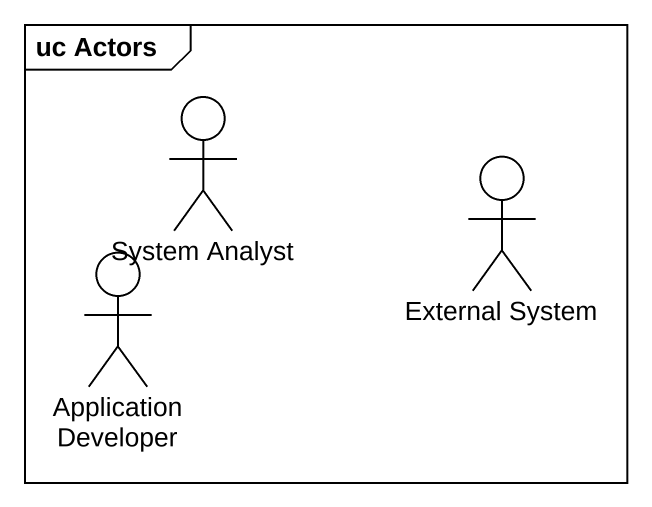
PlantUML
@startuml
mainframe uc Actors
actor "System Analyst" as System_Analyst
actor "External System" as External_System
actor "Application Developer" as Application_Developer
@enduml
